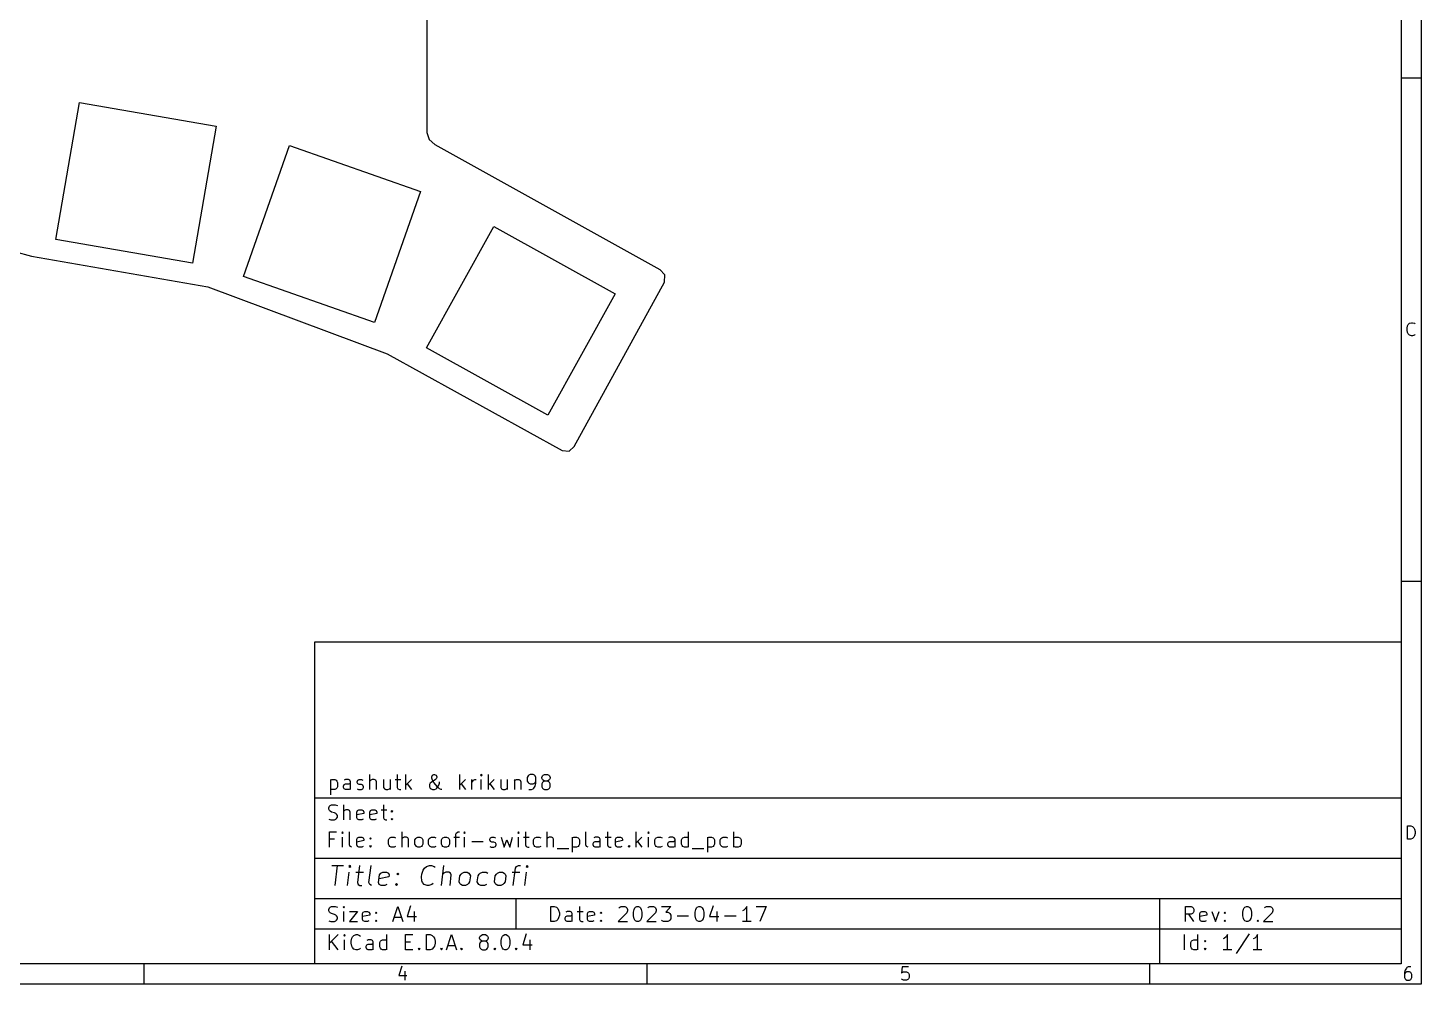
# Model space of a CAD drawing. Extents: x 10 to 287, y 10 to 200.
# Drawn here: x 148.5 to 287, y 10 to 105 of the extents above; entities that cross this region are included whole.
import ezdxf

# ---------------------------------------------------------------- set-up
doc = ezdxf.new("R2010")
doc.units = 0

msp = doc.modelspace()

# ---------------------------------------------------------------- linework, layer by layer
at = {"layer": 'Layer 1'}
for p, q in [((287.002, 200.007), (287.002, 9.9998)), ((285.002, 198.007), (285.002, 11.9998)), ((188.12, 155.707), (188.134, 94.612)), ((188.12, 155.707), (188.134, 94.612)), ((287.002, 100.007), (285.002, 100.007)), ((151.246, 83.9807), (153.595, 97.5794)), ((151.246, 83.9807), (153.595, 97.5794)), ((153.595, 97.5794), (167.194, 95.2305)), ((153.595, 97.5794), (167.194, 95.2305)), ((167.194, 95.2305), (164.845, 81.6318)), ((167.194, 95.2305), (164.845, 81.6318)), ((188.132, 94.6119), (188.357168, 93.899035)), ((188.132, 94.6119), (188.357168, 93.899035)), ((169.914, 80.3041), (174.498, 93.3206)), ((169.914, 80.3041), (174.498, 93.3206)), ((174.498, 93.3206), (187.514, 88.7368)), ((174.498, 93.3206), (187.514, 88.7368)), ((188.357168, 93.899035), (188.92, 93.407)), ((188.357168, 93.899035), (188.92, 93.407)), ((188.92, 93.407), (211.32, 81.007)), ((188.92, 93.407), (211.32, 81.007)), ((114.77, 91.6079), (148.84, 82.3169)), ((114.77, 91.6079), (148.84, 82.3169)), ((187.514, 88.7368), (182.931, 75.7203)), ((187.514, 88.7368), (182.931, 75.7203)), ((188.104, 73.2112), (194.795, 85.2809)), ((188.104, 73.2112), (194.795, 85.2809)), ((194.795, 85.2809), (206.864, 78.5906)), ((194.795, 85.2809), (206.864, 78.5906)), ((164.845, 81.6318), (151.246, 83.9807)), ((164.845, 81.6318), (151.246, 83.9807)), ((148.84, 82.3169), (166.359, 79.2846)), ((148.84, 82.3169), (166.359, 79.2846)), ((211.804547, 80.46265), (211.32, 81.007)), ((211.804547, 80.46265), (211.32, 81.007)), ((211.756, 79.7355), (211.804547, 80.46265)), ((211.756, 79.7355), (211.804547, 80.46265)), ((166.359, 79.2846), (184.2, 72.607)), ((166.359, 79.2846), (184.2, 72.607)), ((182.931, 75.7203), (169.914, 80.3041)), ((182.931, 75.7203), (169.914, 80.3041)), ((202.8, 63.407), (211.759, 79.7341)), ((202.8, 63.407), (211.759, 79.7341)), ((206.864, 78.5906), (200.174, 66.5208)), ((206.864, 78.5906), (200.174, 66.5208)), ((285.6, 75.1563), (285.662, 75.4039)), ((285.6, 74.9705), (285.6, 75.1563)), ((285.662, 74.7229), (285.6, 74.9705)), ((285.662, 75.4039), (285.724, 75.5277)), ((285.724, 75.5277), (285.847, 75.6515)), ((285.847, 75.6515), (286.033, 75.7134)), ((286.033, 75.7134), (286.157, 75.7134)), ((286.157, 75.7134), (286.343, 75.6515)), ((286.343, 75.6515), (286.405, 75.5896)), ((285.724, 74.5991), (285.662, 74.7229)), ((285.847, 74.4753), (285.724, 74.5991)), ((286.033, 74.4134), (285.847, 74.4753)), ((286.157, 74.4134), (286.033, 74.4134)), ((286.343, 74.4753), (286.157, 74.4134)), ((286.405, 74.5372), (286.343, 74.4753)), ((184.2, 72.607), (201.6, 63.007)), ((184.2, 72.607), (201.6, 63.007)), ((200.174, 66.5208), (188.104, 73.2112)), ((200.174, 66.5208), (188.104, 73.2112)), ((201.6, 63.007), (202.282846, 62.958461)), ((201.6, 63.007), (202.282846, 62.958461)), ((202.282846, 62.958461), (202.8, 63.407)), ((202.282846, 62.958461), (202.8, 63.407)), ((287.002, 50.007), (285.002, 50.007)), ((177.002, 43.9998), (285.002, 43.9998)), ((177.002, 11.9998), (177.002, 43.9998)), ((285.002, 43.9998), (285.002, 11.9998)), ((182.485, 29.3215), (182.485, 30.8215)), ((185.2, 30.8215), (185.2, 29.5358)), ((186.057, 29.3215), (186.057, 30.8215)), ((188.628, 30.6072), (188.7, 30.75)), ((188.628, 30.4643), (188.628, 30.6072)), ((188.7, 30.75), (188.842, 30.8215)), ((188.842, 30.8215), (188.914, 30.8215)), ((188.914, 30.8215), (189.057, 30.75)), ((189.057, 30.75), (189.128, 30.6072)), ((189.128, 30.5358), (189.057, 30.3929)), ((189.128, 30.6072), (189.128, 30.5358)), ((191.414, 29.3215), (191.414, 30.8215)), ((193.557, 30.8215), (193.485, 30.75)), ((193.485, 30.75), (193.557, 30.6786)), ((193.628, 30.75), (193.557, 30.8215)), ((193.557, 30.8215), (193.557, 30.6786)), ((193.557, 30.6786), (193.628, 30.75)), ((194.271, 29.3215), (194.271, 30.8215)), ((198.2, 30.6786), (198.128, 30.5358)), ((198.128, 30.5358), (198.128, 30.1786)), ((198.271, 30.75), (198.2, 30.6786)), ((198.414, 30.8215), (198.271, 30.75)), ((198.7, 30.8215), (198.414, 30.8215)), ((198.842, 30.75), (198.7, 30.8215)), ((198.914, 30.6786), (198.842, 30.75)), ((198.985, 30.5358), (198.914, 30.6786)), ((198.985, 29.9643), (198.985, 30.5358)), ((199.557, 30.5358), (199.628, 30.6786)), ((199.557, 30.4643), (199.557, 30.5358)), ((199.628, 30.6786), (199.7, 30.75)), ((199.7, 30.75), (199.842, 30.8215)), ((199.842, 30.8215), (200.128, 30.8215)), ((200.128, 30.8215), (200.271, 30.75)), ((200.271, 30.75), (200.342, 30.6786)), ((200.342, 30.6786), (200.414, 30.5358)), ((200.414, 30.5358), (200.414, 30.4643)), ((178.557, 30.3215), (178.557, 28.8215)), ((178.557, 30.25), (178.7, 30.3215)), ((178.7, 29.3215), (178.557, 29.3929)), ((178.7, 30.3215), (178.985, 30.3215)), ((178.985, 29.3215), (178.7, 29.3215)), ((178.985, 30.3215), (179.128, 30.25)), ((179.128, 29.3929), (178.985, 29.3215)), ((179.128, 30.25), (179.2, 30.1786)), ((179.2, 29.4643), (179.128, 29.3929)), ((179.2, 30.1786), (179.271, 30.0358)), ((179.271, 29.6072), (179.2, 29.4643)), ((179.271, 30.0358), (179.271, 29.6072)), ((179.842, 29.6786), (179.914, 29.8215)), ((179.842, 29.5358), (179.842, 29.6786)), ((179.914, 29.3929), (179.842, 29.5358)), ((180.057, 30.3215), (179.914, 30.25)), ((179.914, 29.8215), (180.057, 29.8929)), ((180.057, 29.3215), (179.914, 29.3929)), ((180.342, 30.3215), (180.057, 30.3215)), ((180.057, 29.8929), (180.414, 29.8929)), ((180.414, 29.3215), (180.057, 29.3215)), ((180.485, 30.25), (180.342, 30.3215)), ((180.414, 29.8929), (180.557, 29.9643)), ((180.557, 29.3929), (180.414, 29.3215)), ((180.557, 30.1072), (180.485, 30.25)), ((180.557, 29.3215), (180.557, 30.1072)), ((181.2, 30.1072), (181.271, 30.25)), ((181.2, 30.0358), (181.2, 30.1072)), ((181.271, 29.8929), (181.2, 30.0358)), ((181.2, 29.3929), (181.342, 29.3215)), ((181.271, 30.25), (181.414, 30.3215)), ((181.414, 29.8215), (181.271, 29.8929)), ((181.342, 29.3215), (181.628, 29.3215)), ((181.414, 30.3215), (181.628, 30.3215)), ((181.628, 29.8215), (181.414, 29.8215)), ((181.628, 30.3215), (181.771, 30.25)), ((181.771, 29.75), (181.628, 29.8215)), ((181.628, 29.3215), (181.771, 29.3929)), ((181.842, 29.6072), (181.771, 29.75)), ((181.771, 29.3929), (181.842, 29.5358)), ((181.842, 29.5358), (181.842, 29.6072)), ((182.557, 30.25), (182.485, 30.1786)), ((182.7, 30.3215), (182.557, 30.25)), ((182.914, 30.3215), (182.7, 30.3215)), ((183.057, 30.25), (182.914, 30.3215)), ((183.128, 30.1072), (183.057, 30.25)), ((183.128, 29.3215), (183.128, 30.1072)), ((183.842, 30.3215), (183.842, 29.5358)), ((183.842, 29.5358), (183.914, 29.3929)), ((183.914, 29.3929), (184.057, 29.3215)), ((184.057, 29.3215), (184.271, 29.3215)), ((184.271, 29.3215), (184.414, 29.3929)), ((184.414, 29.3929), (184.485, 29.4643)), ((184.485, 30.3215), (184.485, 29.3215)), ((184.985, 30.3215), (185.557, 30.3215)), ((185.2, 29.5358), (185.271, 29.3929)), ((185.271, 29.3929), (185.414, 29.3215)), ((185.414, 29.3215), (185.557, 29.3215)), ((186.628, 30.3215), (186.057, 29.75)), ((186.2, 29.8929), (186.628, 29.3215)), ((188.485, 29.9643), (188.414, 29.8215)), ((188.414, 29.8215), (188.414, 29.6072)), ((188.414, 29.6072), (188.485, 29.4643)), ((188.557, 30.0358), (188.485, 29.9643)), ((188.485, 29.4643), (188.557, 29.3929)), ((188.985, 30.3215), (188.557, 30.0358)), ((188.557, 29.3929), (188.7, 29.3215)), ((188.7, 30.25), (188.628, 30.4643)), ((188.842, 30.0358), (188.7, 30.25)), ((188.7, 29.3215), (188.914, 29.3215)), ((189.2, 29.6072), (188.842, 30.0358)), ((188.914, 29.3215), (189.057, 29.3929)), ((189.057, 30.3929), (188.985, 30.3215)), ((189.057, 29.3929), (189.128, 29.4643)), ((189.128, 29.4643), (189.342, 29.75)), ((189.414, 29.3929), (189.2, 29.6072)), ((189.342, 29.75), (189.414, 29.9643)), ((189.414, 29.9643), (189.414, 30.1072)), ((189.557, 29.3215), (189.414, 29.3929)), ((189.628, 29.3215), (189.557, 29.3215)), ((191.985, 30.3215), (191.414, 29.75)), ((191.557, 29.8929), (191.985, 29.3215)), ((192.628, 29.3215), (192.628, 30.3215)), ((192.628, 30.0358), (192.7, 30.1786)), ((192.7, 30.1786), (192.771, 30.25)), ((192.771, 30.25), (192.914, 30.3215)), ((192.914, 30.3215), (193.057, 30.3215)), ((193.557, 29.3215), (193.557, 30.3215)), ((194.842, 30.3215), (194.271, 29.75)), ((194.414, 29.8929), (194.842, 29.3215)), ((195.485, 30.3215), (195.485, 29.5358)), ((195.485, 29.5358), (195.557, 29.3929)), ((195.557, 29.3929), (195.7, 29.3215)), ((195.7, 29.3215), (195.914, 29.3215)), ((195.914, 29.3215), (196.057, 29.3929)), ((196.057, 29.3929), (196.128, 29.4643)), ((196.128, 30.3215), (196.128, 29.3215)), ((196.842, 30.3215), (196.842, 29.3215)), ((196.842, 30.1786), (196.914, 30.25)), ((196.914, 30.25), (197.057, 30.3215)), ((197.057, 30.3215), (197.271, 30.3215)), ((197.271, 30.3215), (197.414, 30.25)), ((197.414, 30.25), (197.485, 30.1072)), ((197.485, 30.1072), (197.485, 29.3215)), ((198.128, 30.1786), (198.2, 30.0358)), ((198.2, 30.0358), (198.271, 29.9643)), ((198.271, 29.9643), (198.414, 29.8929)), ((198.271, 29.3215), (198.557, 29.3215)), ((198.414, 29.8929), (198.7, 29.8929)), ((198.557, 29.3215), (198.7, 29.3929)), ((198.7, 29.8929), (198.842, 29.9643)), ((198.7, 29.3929), (198.771, 29.4643)), ((198.771, 29.4643), (198.914, 29.6786)), ((198.842, 29.9643), (198.914, 30.0358)), ((198.914, 30.0358), (198.985, 30.1786)), ((198.914, 29.6786), (198.985, 29.9643)), ((199.628, 30.3215), (199.557, 30.4643)), ((199.628, 30.0358), (199.557, 29.8929)), ((199.557, 29.8929), (199.557, 29.6072)), ((199.557, 29.6072), (199.628, 29.4643)), ((199.7, 30.25), (199.628, 30.3215)), ((199.7, 30.1072), (199.628, 30.0358)), ((199.628, 29.4643), (199.7, 29.3929)), ((199.842, 30.1786), (199.7, 30.25)), ((199.842, 30.1786), (199.7, 30.1072)), ((199.7, 29.3929), (199.842, 29.3215)), ((200.128, 30.1786), (199.842, 30.1786)), ((199.842, 29.3215), (200.128, 29.3215)), ((200.271, 30.25), (200.128, 30.1786)), ((200.271, 30.1072), (200.128, 30.1786)), ((200.128, 29.3215), (200.271, 29.3929)), ((200.342, 30.3215), (200.271, 30.25)), ((200.342, 30.0358), (200.271, 30.1072)), ((200.271, 29.3929), (200.342, 29.4643)), ((200.414, 30.4643), (200.342, 30.3215)), ((200.414, 29.8929), (200.342, 30.0358)), ((200.342, 29.4643), (200.414, 29.6072)), ((200.414, 29.6072), (200.414, 29.8929)), ((177.002, 28.4998), (285.002, 28.4998)), ((178.458, 27.6708), (178.53, 27.7422)), ((178.53, 27.7422), (178.672, 27.8137)), ((178.672, 27.8137), (179.03, 27.8137)), ((179.03, 27.8137), (179.244, 27.7422)), ((179.887, 26.3137), (179.887, 27.8137)), ((183.815, 27.8137), (183.815, 26.528)), ((178.387, 27.528), (178.458, 27.6708)), ((178.387, 27.3851), (178.387, 27.528)), ((178.458, 27.2422), (178.387, 27.3851)), ((178.387, 26.3851), (178.601, 26.3137)), ((178.53, 27.1708), (178.458, 27.2422)), ((178.672, 27.0994), (178.53, 27.1708)), ((178.958, 27.028), (178.672, 27.0994)), ((179.101, 26.9565), (178.958, 27.028)), ((178.958, 26.3137), (179.101, 26.3851)), ((179.172, 26.8851), (179.101, 26.9565)), ((179.101, 26.3851), (179.172, 26.4565)), ((179.244, 26.7422), (179.172, 26.8851)), ((179.172, 26.4565), (179.244, 26.5994)), ((179.244, 26.5994), (179.244, 26.7422)), ((179.958, 27.2422), (179.887, 27.1708)), ((180.101, 27.3137), (179.958, 27.2422)), ((180.315, 27.3137), (180.101, 27.3137)), ((180.458, 27.2422), (180.315, 27.3137)), ((180.53, 27.0994), (180.458, 27.2422)), ((180.53, 26.3137), (180.53, 27.0994)), ((181.172, 27.0994), (181.244, 27.2422)), ((181.172, 26.528), (181.172, 27.0994)), ((181.887, 26.9565), (181.172, 26.8137)), ((181.244, 26.3851), (181.172, 26.528)), ((181.244, 27.2422), (181.387, 27.3137)), ((181.387, 26.3137), (181.244, 26.3851)), ((181.387, 27.3137), (181.672, 27.3137)), ((181.672, 27.3137), (181.815, 27.2422)), ((181.815, 26.3851), (181.672, 26.3137)), ((181.815, 27.2422), (181.887, 27.0994)), ((181.887, 27.0994), (181.887, 26.9565)), ((182.458, 27.0994), (182.53, 27.2422)), ((182.458, 26.528), (182.458, 27.0994)), ((183.172, 26.9565), (182.458, 26.8137)), ((182.53, 26.3851), (182.458, 26.528)), ((182.53, 27.2422), (182.672, 27.3137)), ((182.672, 26.3137), (182.53, 26.3851)), ((182.672, 27.3137), (182.958, 27.3137)), ((182.958, 27.3137), (183.101, 27.2422)), ((183.101, 26.3851), (182.958, 26.3137)), ((183.101, 27.2422), (183.172, 27.0994)), ((183.172, 27.0994), (183.172, 26.9565)), ((183.601, 27.3137), (184.172, 27.3137)), ((183.815, 26.528), (183.887, 26.3851)), ((183.887, 26.3851), (184.03, 26.3137)), ((184.601, 27.1708), (184.672, 27.2422)), ((184.672, 27.0994), (184.601, 27.1708)), ((184.601, 26.3851), (184.672, 26.4565)), ((184.672, 26.3137), (184.601, 26.3851)), ((184.672, 27.2422), (184.744, 27.1708)), ((184.672, 27.2422), (184.672, 27.0994)), ((184.744, 27.1708), (184.672, 27.0994)), ((184.672, 26.4565), (184.744, 26.3851)), ((184.672, 26.4565), (184.672, 26.3137)), ((184.744, 26.3851), (184.672, 26.3137)), ((178.458, 23.6137), (178.458, 25.1137)), ((178.458, 25.1137), (179.172, 25.1137)), ((178.601, 26.3137), (178.958, 26.3137)), ((179.744, 25.1137), (179.672, 25.0422)), ((179.672, 25.0422), (179.744, 24.9708)), ((179.815, 25.0422), (179.744, 25.1137)), ((179.744, 25.1137), (179.744, 24.9708)), ((179.744, 24.9708), (179.815, 25.0422)), ((180.458, 23.828), (180.458, 25.1137)), ((181.672, 26.3137), (181.387, 26.3137)), ((182.958, 26.3137), (182.672, 26.3137)), ((184.03, 26.3137), (184.172, 26.3137)), ((185.672, 23.6137), (185.672, 25.1137)), ((191.03, 24.8994), (191.101, 25.0422)), ((191.101, 25.0422), (191.244, 25.1137)), ((191.244, 25.1137), (191.387, 25.1137)), ((191.887, 25.1137), (191.815, 25.0422)), ((191.815, 25.0422), (191.887, 24.9708)), ((191.958, 25.0422), (191.887, 25.1137)), ((191.887, 25.1137), (191.887, 24.9708)), ((191.887, 24.9708), (191.958, 25.0422)), ((197.244, 25.1137), (197.172, 25.0422)), ((197.172, 25.0422), (197.244, 24.9708)), ((197.315, 25.0422), (197.244, 25.1137)), ((197.244, 25.1137), (197.244, 24.9708)), ((197.244, 24.9708), (197.315, 25.0422)), ((197.958, 25.1137), (197.958, 23.828)), ((200.101, 23.6137), (200.101, 25.1137)), ((203.958, 23.828), (203.958, 25.1137)), ((206.101, 25.1137), (206.101, 23.828)), ((208.958, 23.6137), (208.958, 25.1137)), ((210.172, 25.1137), (210.101, 25.0422)), ((210.101, 25.0422), (210.172, 24.9708)), ((210.244, 25.0422), (210.172, 25.1137)), ((210.172, 25.1137), (210.172, 24.9708)), ((210.172, 24.9708), (210.244, 25.0422)), ((214.172, 23.6137), (214.172, 25.1137)), ((218.672, 23.6137), (218.672, 25.1137)), ((285.662, 24.4134), (285.662, 25.7134)), ((285.662, 25.7134), (285.971, 25.7134)), ((285.971, 25.7134), (286.157, 25.6515)), ((286.157, 25.6515), (286.281, 25.5277)), ((286.281, 25.5277), (286.343, 25.4039)), ((286.343, 25.4039), (286.405, 25.1563)), ((286.405, 24.9705), (286.343, 24.7229)), ((286.405, 25.1563), (286.405, 24.9705)), ((178.958, 24.3994), (178.458, 24.3994)), ((179.744, 23.6137), (179.744, 24.6137)), ((180.53, 23.6851), (180.458, 23.828)), ((180.672, 23.6137), (180.53, 23.6851)), ((181.172, 24.3994), (181.244, 24.5422)), ((181.172, 23.828), (181.172, 24.3994)), ((181.887, 24.2565), (181.172, 24.1137)), ((181.244, 23.6851), (181.172, 23.828)), ((181.244, 24.5422), (181.387, 24.6137)), ((181.387, 23.6137), (181.244, 23.6851)), ((181.387, 24.6137), (181.672, 24.6137)), ((181.672, 23.6137), (181.387, 23.6137)), ((181.672, 24.6137), (181.815, 24.5422)), ((181.815, 23.6851), (181.672, 23.6137)), ((181.815, 24.5422), (181.887, 24.3994)), ((181.887, 24.3994), (181.887, 24.2565)), ((182.458, 24.4708), (182.53, 24.5422)), ((182.53, 24.3994), (182.458, 24.4708)), ((182.458, 23.6851), (182.53, 23.7565)), ((182.53, 23.6137), (182.458, 23.6851)), ((182.53, 24.5422), (182.601, 24.4708)), ((182.53, 24.5422), (182.53, 24.3994)), ((182.601, 24.4708), (182.53, 24.3994)), ((182.53, 23.7565), (182.601, 23.6851)), ((182.53, 23.7565), (182.53, 23.6137)), ((182.601, 23.6851), (182.53, 23.6137)), ((184.315, 24.328), (184.387, 24.4708)), ((184.315, 23.8994), (184.315, 24.328)), ((184.387, 23.7565), (184.315, 23.8994)), ((184.387, 24.4708), (184.458, 24.5422)), ((184.458, 23.6851), (184.387, 23.7565)), ((184.458, 24.5422), (184.601, 24.6137)), ((184.601, 23.6137), (184.458, 23.6851)), ((184.601, 24.6137), (184.887, 24.6137)), ((184.887, 23.6137), (184.601, 23.6137)), ((184.887, 24.6137), (185.03, 24.5422)), ((185.03, 23.6851), (184.887, 23.6137)), ((185.744, 24.5422), (185.672, 24.4708)), ((185.887, 24.6137), (185.744, 24.5422)), ((186.101, 24.6137), (185.887, 24.6137)), ((186.244, 24.5422), (186.101, 24.6137)), ((186.315, 24.3994), (186.244, 24.5422)), ((186.315, 23.6137), (186.315, 24.3994)), ((186.958, 24.328), (187.03, 24.4708)), ((186.958, 23.8994), (186.958, 24.328)), ((187.03, 23.7565), (186.958, 23.8994)), ((187.03, 24.4708), (187.101, 24.5422)), ((187.101, 23.6851), (187.03, 23.7565)), ((187.101, 24.5422), (187.244, 24.6137)), ((187.244, 23.6137), (187.101, 23.6851)), ((187.244, 24.6137), (187.458, 24.6137)), ((187.458, 23.6137), (187.244, 23.6137)), ((187.458, 24.6137), (187.601, 24.5422)), ((187.601, 23.6851), (187.458, 23.6137)), ((187.601, 24.5422), (187.672, 24.4708)), ((187.672, 23.7565), (187.601, 23.6851)), ((187.672, 24.4708), (187.744, 24.328)), ((187.744, 23.8994), (187.672, 23.7565)), ((187.744, 24.328), (187.744, 23.8994)), ((188.315, 24.328), (188.387, 24.4708)), ((188.315, 23.8994), (188.315, 24.328)), ((188.387, 23.7565), (188.315, 23.8994)), ((188.387, 24.4708), (188.458, 24.5422)), ((188.458, 23.6851), (188.387, 23.7565)), ((188.458, 24.5422), (188.601, 24.6137)), ((188.601, 23.6137), (188.458, 23.6851)), ((188.601, 24.6137), (188.887, 24.6137)), ((188.887, 23.6137), (188.601, 23.6137)), ((188.887, 24.6137), (189.03, 24.5422)), ((189.03, 23.6851), (188.887, 23.6137)), ((189.601, 24.328), (189.672, 24.4708)), ((189.601, 23.8994), (189.601, 24.328)), ((189.672, 23.7565), (189.601, 23.8994)), ((189.672, 24.4708), (189.744, 24.5422)), ((189.744, 23.6851), (189.672, 23.7565)), ((189.744, 24.5422), (189.887, 24.6137)), ((189.887, 23.6137), (189.744, 23.6851)), ((189.887, 24.6137), (190.101, 24.6137)), ((190.101, 23.6137), (189.887, 23.6137)), ((190.101, 24.6137), (190.244, 24.5422)), ((190.244, 23.6851), (190.101, 23.6137)), ((190.244, 24.5422), (190.315, 24.4708)), ((190.315, 23.7565), (190.244, 23.6851)), ((190.315, 24.4708), (190.387, 24.328)), ((190.387, 23.8994), (190.315, 23.7565)), ((190.387, 24.328), (190.387, 23.8994)), ((190.815, 24.6137), (191.387, 24.6137)), ((191.03, 23.6137), (191.03, 24.8994)), ((191.887, 23.6137), (191.887, 24.6137)), ((192.601, 24.1851), (193.744, 24.1851)), ((194.387, 24.3994), (194.458, 24.5422)), ((194.387, 24.328), (194.387, 24.3994)), ((194.458, 24.1851), (194.387, 24.328)), ((194.387, 23.6851), (194.53, 23.6137)), ((194.458, 24.5422), (194.601, 24.6137)), ((194.601, 24.1137), (194.458, 24.1851)), ((194.53, 23.6137), (194.815, 23.6137)), ((194.601, 24.6137), (194.815, 24.6137)), ((194.815, 24.1137), (194.601, 24.1137)), ((194.815, 24.6137), (194.958, 24.5422)), ((194.958, 24.0422), (194.815, 24.1137)), ((194.815, 23.6137), (194.958, 23.6851)), ((195.03, 23.8994), (194.958, 24.0422)), ((194.958, 23.6851), (195.03, 23.828)), ((195.03, 23.828), (195.03, 23.8994)), ((195.53, 24.6137), (195.815, 23.6137)), ((195.815, 23.6137), (196.101, 24.328)), ((196.101, 24.328), (196.387, 23.6137)), ((196.387, 23.6137), (196.672, 24.6137)), ((197.244, 23.6137), (197.244, 24.6137)), ((197.744, 24.6137), (198.315, 24.6137)), ((197.958, 23.828), (198.03, 23.6851)), ((198.03, 23.6851), (198.172, 23.6137)), ((198.172, 23.6137), (198.315, 23.6137)), ((198.744, 24.328), (198.815, 24.4708)), ((198.744, 23.8994), (198.744, 24.328)), ((198.815, 23.7565), (198.744, 23.8994)), ((198.815, 24.4708), (198.887, 24.5422)), ((198.887, 23.6851), (198.815, 23.7565)), ((198.887, 24.5422), (199.03, 24.6137)), ((199.03, 23.6137), (198.887, 23.6851)), ((199.03, 24.6137), (199.315, 24.6137)), ((199.315, 23.6137), (199.03, 23.6137)), ((199.315, 24.6137), (199.458, 24.5422)), ((199.458, 23.6851), (199.315, 23.6137)), ((200.172, 24.5422), (200.101, 24.4708)), ((200.315, 24.6137), (200.172, 24.5422)), ((200.53, 24.6137), (200.315, 24.6137)), ((200.672, 24.5422), (200.53, 24.6137)), ((200.744, 24.3994), (200.672, 24.5422)), ((200.744, 23.6137), (200.744, 24.3994)), ((202.601, 24.6137), (202.601, 23.1137)), ((202.601, 24.5422), (202.744, 24.6137)), ((202.744, 23.6137), (202.601, 23.6851)), ((202.744, 24.6137), (203.03, 24.6137)), ((203.03, 23.6137), (202.744, 23.6137)), ((203.03, 24.6137), (203.172, 24.5422)), ((203.172, 23.6851), (203.03, 23.6137)), ((203.172, 24.5422), (203.244, 24.4708)), ((203.244, 23.7565), (203.172, 23.6851)), ((203.244, 24.4708), (203.315, 24.328)), ((203.315, 23.8994), (203.244, 23.7565)), ((203.315, 24.328), (203.315, 23.8994)), ((204.03, 23.6851), (203.958, 23.828)), ((204.172, 23.6137), (204.03, 23.6851)), ((204.672, 23.9708), (204.744, 24.1137)), ((204.672, 23.828), (204.672, 23.9708)), ((204.744, 23.6851), (204.672, 23.828)), ((204.887, 24.6137), (204.744, 24.5422)), ((204.744, 24.1137), (204.887, 24.1851)), ((204.887, 23.6137), (204.744, 23.6851)), ((205.172, 24.6137), (204.887, 24.6137)), ((204.887, 24.1851), (205.244, 24.1851)), ((205.244, 23.6137), (204.887, 23.6137)), ((205.315, 24.5422), (205.172, 24.6137)), ((205.244, 24.1851), (205.387, 24.2565)), ((205.387, 23.6851), (205.244, 23.6137)), ((205.387, 24.3994), (205.315, 24.5422)), ((205.387, 23.6137), (205.387, 24.3994)), ((205.887, 24.6137), (206.458, 24.6137)), ((206.101, 23.828), (206.172, 23.6851)), ((206.172, 23.6851), (206.315, 23.6137)), ((206.315, 23.6137), (206.458, 23.6137)), ((206.887, 24.3994), (206.958, 24.5422)), ((206.887, 23.828), (206.887, 24.3994)), ((207.601, 24.2565), (206.887, 24.1137)), ((206.958, 23.6851), (206.887, 23.828)), ((206.958, 24.5422), (207.101, 24.6137)), ((207.101, 23.6137), (206.958, 23.6851)), ((207.101, 24.6137), (207.387, 24.6137)), ((207.387, 23.6137), (207.101, 23.6137)), ((207.387, 24.6137), (207.53, 24.5422)), ((207.53, 23.6851), (207.387, 23.6137)), ((207.53, 24.5422), (207.601, 24.3994)), ((207.601, 24.3994), (207.601, 24.2565)), ((208.172, 23.6851), (208.244, 23.7565)), ((208.244, 23.6137), (208.172, 23.6851)), ((208.244, 23.7565), (208.315, 23.6851)), ((208.244, 23.7565), (208.244, 23.6137)), ((208.315, 23.6851), (208.244, 23.6137)), ((209.53, 24.6137), (208.958, 24.0422)), ((209.101, 24.1851), (209.53, 23.6137)), ((210.172, 23.6137), (210.172, 24.6137)), ((210.815, 24.328), (210.887, 24.4708)), ((210.815, 23.8994), (210.815, 24.328)), ((210.887, 23.7565), (210.815, 23.8994)), ((210.887, 24.4708), (210.958, 24.5422)), ((210.958, 23.6851), (210.887, 23.7565)), ((210.958, 24.5422), (211.101, 24.6137)), ((211.101, 23.6137), (210.958, 23.6851)), ((211.101, 24.6137), (211.387, 24.6137)), ((211.387, 23.6137), (211.101, 23.6137)), ((211.387, 24.6137), (211.53, 24.5422)), ((211.53, 23.6851), (211.387, 23.6137)), ((212.101, 23.9708), (212.172, 24.1137)), ((212.101, 23.828), (212.101, 23.9708)), ((212.172, 23.6851), (212.101, 23.828)), ((212.315, 24.6137), (212.172, 24.5422)), ((212.172, 24.1137), (212.315, 24.1851)), ((212.315, 23.6137), (212.172, 23.6851)), ((212.601, 24.6137), (212.315, 24.6137)), ((212.315, 24.1851), (212.672, 24.1851)), ((212.672, 23.6137), (212.315, 23.6137)), ((212.744, 24.5422), (212.601, 24.6137)), ((212.672, 24.1851), (212.815, 24.2565)), ((212.815, 23.6851), (212.672, 23.6137)), ((212.815, 24.3994), (212.744, 24.5422)), ((212.815, 23.6137), (212.815, 24.3994)), ((213.458, 24.328), (213.53, 24.4708)), ((213.458, 23.8994), (213.458, 24.328)), ((213.53, 23.7565), (213.458, 23.8994)), ((213.53, 24.4708), (213.601, 24.5422)), ((213.601, 23.6851), (213.53, 23.7565)), ((213.601, 24.5422), (213.744, 24.6137)), ((213.744, 23.6137), (213.601, 23.6851)), ((213.744, 24.6137), (214.03, 24.6137)), ((214.03, 23.6137), (213.744, 23.6137)), ((214.03, 24.6137), (214.172, 24.5422)), ((214.172, 23.6851), (214.03, 23.6137)), ((216.03, 24.6137), (216.03, 23.1137)), ((216.03, 24.5422), (216.172, 24.6137)), ((216.172, 23.6137), (216.03, 23.6851)), ((216.172, 24.6137), (216.458, 24.6137)), ((216.458, 23.6137), (216.172, 23.6137)), ((216.458, 24.6137), (216.601, 24.5422)), ((216.601, 23.6851), (216.458, 23.6137)), ((216.601, 24.5422), (216.672, 24.4708)), ((216.672, 23.7565), (216.601, 23.6851)), ((216.672, 24.4708), (216.744, 24.328)), ((216.744, 23.8994), (216.672, 23.7565)), ((216.744, 24.328), (216.744, 23.8994)), ((217.315, 24.328), (217.387, 24.4708)), ((217.315, 23.8994), (217.315, 24.328)), ((217.387, 23.7565), (217.315, 23.8994)), ((217.387, 24.4708), (217.458, 24.5422)), ((217.458, 23.6851), (217.387, 23.7565)), ((217.458, 24.5422), (217.601, 24.6137)), ((217.601, 23.6137), (217.458, 23.6851)), ((217.601, 24.6137), (217.887, 24.6137)), ((217.887, 23.6137), (217.601, 23.6137)), ((217.887, 24.6137), (218.03, 24.5422)), ((218.03, 23.6851), (217.887, 23.6137)), ((218.672, 24.5422), (218.815, 24.6137)), ((218.815, 23.6137), (218.672, 23.6851)), ((218.815, 24.6137), (219.101, 24.6137)), ((219.101, 23.6137), (218.815, 23.6137)), ((219.101, 24.6137), (219.244, 24.5422)), ((219.244, 23.6851), (219.101, 23.6137)), ((219.244, 24.5422), (219.315, 24.4708)), ((219.315, 23.7565), (219.244, 23.6851)), ((219.315, 24.4708), (219.387, 24.328)), ((219.387, 23.8994), (219.315, 23.7565)), ((219.387, 24.328), (219.387, 23.8994)), ((285.971, 24.4134), (285.662, 24.4134)), ((286.157, 24.4753), (285.971, 24.4134)), ((286.281, 24.5991), (286.157, 24.4753)), ((286.343, 24.7229), (286.281, 24.5991)), ((177.002, 22.4998), (285.002, 22.4998)), ((201.101, 23.4708), (202.244, 23.4708)), ((214.53, 23.4708), (215.672, 23.4708)), ((178.694, 21.7954), (179.837, 21.7954)), ((179.015, 19.7954), (179.265, 21.7954)), ((180.254, 19.7954), (180.42, 21.1287)), ((180.504, 21.7954), (180.396, 21.7001)), ((180.396, 21.7001), (180.48, 21.6049)), ((180.504, 21.7954), (180.48, 21.6049)), ((180.48, 21.6049), (180.587, 21.7001)), ((180.587, 21.7001), (180.504, 21.7954)), ((181.087, 21.1287), (181.849, 21.1287)), ((181.456, 21.7954), (181.242, 20.0811)), ((182.384, 20.0811), (182.599, 21.7954)), ((183.337, 20.0811), (183.432, 20.843)), ((183.432, 20.843), (183.551, 21.0335)), ((183.551, 21.0335), (183.754, 21.1287)), ((183.754, 21.1287), (184.134, 21.1287)), ((184.134, 21.1287), (184.313, 21.0335)), ((184.313, 21.0335), (184.384, 20.843)), ((184.384, 20.843), (184.361, 20.6525)), ((185.158, 20.9382), (185.265, 21.0335)), ((185.242, 20.843), (185.158, 20.9382)), ((185.265, 21.0335), (185.242, 20.843)), ((185.349, 20.9382), (185.242, 20.843)), ((185.265, 21.0335), (185.349, 20.9382)), ((187.599, 20.6525), (187.634, 20.9382)), ((187.634, 20.9382), (187.777, 21.3192)), ((187.777, 21.3192), (187.896, 21.5096)), ((187.896, 21.5096), (188.111, 21.7001)), ((188.111, 21.7001), (188.408, 21.7954)), ((188.408, 21.7954), (188.599, 21.7954)), ((188.599, 21.7954), (188.873, 21.7001)), ((188.873, 21.7001), (188.956, 21.6049)), ((189.587, 19.7954), (189.837, 21.7954)), ((189.837, 21.0335), (189.73, 20.9382)), ((190.039, 21.1287), (189.837, 21.0335)), ((190.325, 21.1287), (190.039, 21.1287)), ((190.504, 21.0335), (190.325, 21.1287)), ((190.444, 19.7954), (190.575, 20.843)), ((190.575, 20.843), (190.504, 21.0335)), ((191.42, 20.7477), (191.539, 20.9382)), ((191.539, 20.9382), (191.646, 21.0335)), ((191.646, 21.0335), (191.849, 21.1287)), ((191.849, 21.1287), (192.134, 21.1287)), ((192.134, 21.1287), (192.313, 21.0335)), ((192.313, 21.0335), (192.396, 20.9382)), ((192.396, 20.9382), (192.468, 20.7477)), ((193.23, 20.7477), (193.349, 20.9382)), ((193.349, 20.9382), (193.456, 21.0335)), ((193.456, 21.0335), (193.658, 21.1287)), ((193.658, 21.1287), (194.039, 21.1287)), ((194.039, 21.1287), (194.218, 21.0335)), ((194.944, 20.7477), (195.063, 20.9382)), ((195.063, 20.9382), (195.17, 21.0335)), ((195.17, 21.0335), (195.373, 21.1287)), ((195.373, 21.1287), (195.658, 21.1287)), ((195.658, 21.1287), (195.837, 21.0335)), ((195.837, 21.0335), (195.92, 20.9382)), ((195.92, 20.9382), (195.992, 20.7477)), ((196.611, 21.1287), (197.373, 21.1287)), ((196.73, 19.7954), (196.944, 21.5096)), ((196.944, 21.5096), (197.063, 21.7001)), ((197.063, 21.7001), (197.265, 21.7954)), ((197.265, 21.7954), (197.456, 21.7954)), ((197.873, 19.7954), (198.039, 21.1287)), ((198.123, 21.7954), (198.015, 21.7001)), ((198.015, 21.7001), (198.099, 21.6049)), ((198.123, 21.7954), (198.099, 21.6049)), ((198.099, 21.6049), (198.206, 21.7001)), ((198.206, 21.7001), (198.123, 21.7954)), ((181.242, 20.0811), (181.313, 19.8906)), ((181.313, 19.8906), (181.492, 19.7954)), ((181.492, 19.7954), (181.682, 19.7954)), ((182.456, 19.8906), (182.384, 20.0811)), ((182.634, 19.7954), (182.456, 19.8906)), ((183.408, 19.8906), (183.337, 20.0811)), ((184.361, 20.6525), (183.384, 20.462)), ((183.587, 19.7954), (183.408, 19.8906)), ((183.968, 19.7954), (183.587, 19.7954)), ((184.17, 19.8906), (183.968, 19.7954)), ((185.027, 19.8906), (185.134, 19.9858)), ((185.111, 19.7954), (185.027, 19.8906)), ((185.134, 19.9858), (185.111, 19.7954)), ((185.218, 19.8906), (185.111, 19.7954)), ((185.134, 19.9858), (185.218, 19.8906)), ((187.646, 20.2716), (187.599, 20.6525)), ((187.718, 20.0811), (187.646, 20.2716)), ((187.884, 19.8906), (187.718, 20.0811)), ((188.158, 19.7954), (187.884, 19.8906)), ((188.349, 19.7954), (188.158, 19.7954)), ((188.646, 19.8906), (188.349, 19.7954)), ((188.754, 19.9858), (188.646, 19.8906)), ((191.349, 20.1763), (191.42, 20.7477)), ((191.42, 19.9858), (191.349, 20.1763)), ((191.504, 19.8906), (191.42, 19.9858)), ((191.682, 19.7954), (191.504, 19.8906)), ((191.968, 19.7954), (191.682, 19.7954)), ((192.17, 19.8906), (191.968, 19.7954)), ((192.277, 19.9858), (192.17, 19.8906)), ((192.396, 20.1763), (192.277, 19.9858)), ((192.468, 20.7477), (192.396, 20.1763)), ((193.158, 20.1763), (193.23, 20.7477)), ((193.23, 19.9858), (193.158, 20.1763)), ((193.313, 19.8906), (193.23, 19.9858)), ((193.492, 19.7954), (193.313, 19.8906)), ((193.873, 19.7954), (193.492, 19.7954)), ((194.075, 19.8906), (193.873, 19.7954)), ((194.873, 20.1763), (194.944, 20.7477)), ((194.944, 19.9858), (194.873, 20.1763)), ((195.027, 19.8906), (194.944, 19.9858)), ((195.206, 19.7954), (195.027, 19.8906)), ((195.492, 19.7954), (195.206, 19.7954)), ((195.694, 19.8906), (195.492, 19.7954)), ((195.801, 19.9858), (195.694, 19.8906)), ((195.92, 20.1763), (195.801, 19.9858)), ((195.992, 20.7477), (195.92, 20.1763)), ((177.002, 18.4998), (285.002, 18.4998)), ((197.002, 18.4998), (197.002, 15.4998)), ((261.002, 18.4998), (261.002, 11.9998)), ((178.387, 17.428), (178.458, 17.5708)), ((178.387, 17.2851), (178.387, 17.428)), ((178.458, 17.1422), (178.387, 17.2851)), ((178.458, 17.5708), (178.53, 17.6422)), ((178.53, 17.0708), (178.458, 17.1422)), ((178.53, 17.6422), (178.672, 17.7137)), ((178.672, 16.9994), (178.53, 17.0708)), ((178.672, 17.7137), (179.03, 17.7137)), ((178.958, 16.928), (178.672, 16.9994)), ((179.101, 16.8565), (178.958, 16.928)), ((179.03, 17.7137), (179.244, 17.6422)), ((179.172, 16.7851), (179.101, 16.8565)), ((179.244, 16.6422), (179.172, 16.7851)), ((179.244, 16.4994), (179.244, 16.6422)), ((179.887, 17.7137), (179.815, 17.6422)), ((179.815, 17.6422), (179.887, 17.5708)), ((179.958, 17.6422), (179.887, 17.7137)), ((179.887, 17.7137), (179.887, 17.5708)), ((179.887, 17.5708), (179.958, 17.6422)), ((179.887, 16.2137), (179.887, 17.2137)), ((180.458, 17.2137), (181.244, 17.2137)), ((181.244, 17.2137), (180.458, 16.2137)), ((181.744, 16.9994), (181.815, 17.1422)), ((181.744, 16.428), (181.744, 16.9994)), ((182.458, 16.8565), (181.744, 16.7137)), ((181.815, 17.1422), (181.958, 17.2137)), ((181.958, 17.2137), (182.244, 17.2137)), ((182.244, 17.2137), (182.387, 17.1422)), ((182.387, 17.1422), (182.458, 16.9994)), ((182.458, 16.9994), (182.458, 16.8565)), ((183.03, 17.0708), (183.101, 17.1422)), ((183.101, 16.9994), (183.03, 17.0708)), ((183.101, 17.1422), (183.172, 17.0708)), ((183.101, 17.1422), (183.101, 16.9994)), ((183.172, 17.0708), (183.101, 16.9994)), ((184.744, 16.2137), (185.244, 17.7137)), ((184.887, 16.6422), (185.601, 16.6422)), ((185.244, 17.7137), (185.744, 16.2137)), ((186.53, 17.7851), (186.172, 16.7137)), ((186.172, 16.7137), (187.101, 16.7137)), ((186.887, 17.2137), (186.887, 16.2137)), ((200.458, 16.2137), (200.458, 17.7137)), ((200.458, 17.7137), (200.815, 17.7137)), ((200.815, 17.7137), (201.03, 17.6422)), ((201.03, 17.6422), (201.172, 17.4994)), ((201.172, 17.4994), (201.244, 17.3565)), ((201.244, 17.3565), (201.315, 17.0708)), ((201.315, 16.8565), (201.244, 16.5708)), ((201.315, 17.0708), (201.315, 16.8565)), ((201.887, 16.5708), (201.958, 16.7137)), ((202.101, 17.2137), (201.958, 17.1422)), ((201.958, 16.7137), (202.101, 16.7851)), ((202.387, 17.2137), (202.101, 17.2137)), ((202.101, 16.7851), (202.458, 16.7851)), ((202.53, 17.1422), (202.387, 17.2137)), ((202.458, 16.7851), (202.601, 16.8565)), ((202.601, 16.9994), (202.53, 17.1422)), ((202.601, 16.2137), (202.601, 16.9994)), ((203.101, 17.2137), (203.672, 17.2137)), ((203.315, 17.7137), (203.315, 16.428)), ((204.101, 16.9994), (204.172, 17.1422)), ((204.101, 16.428), (204.101, 16.9994)), ((204.815, 16.8565), (204.101, 16.7137)), ((204.172, 17.1422), (204.315, 17.2137)), ((204.315, 17.2137), (204.601, 17.2137)), ((204.601, 17.2137), (204.744, 17.1422)), ((204.744, 17.1422), (204.815, 16.9994)), ((204.815, 16.9994), (204.815, 16.8565)), ((205.387, 17.0708), (205.458, 17.1422)), ((205.458, 16.9994), (205.387, 17.0708)), ((205.458, 17.1422), (205.53, 17.0708)), ((205.458, 17.1422), (205.458, 16.9994)), ((205.53, 17.0708), (205.458, 16.9994)), ((208.03, 17.0708), (207.172, 16.2137)), ((207.244, 17.5708), (207.315, 17.6422)), ((207.315, 17.6422), (207.458, 17.7137)), ((207.458, 17.7137), (207.815, 17.7137)), ((207.815, 17.7137), (207.958, 17.6422)), ((207.958, 17.6422), (208.03, 17.5708)), ((208.03, 17.5708), (208.101, 17.428)), ((208.101, 17.2851), (208.03, 17.0708)), ((208.101, 17.428), (208.101, 17.2851)), ((208.672, 17.1422), (208.744, 17.428)), ((208.672, 16.7851), (208.672, 17.1422)), ((208.744, 16.4994), (208.672, 16.7851)), ((208.744, 17.428), (208.815, 17.5708)), ((208.815, 17.5708), (208.887, 17.6422)), ((208.887, 17.6422), (209.03, 17.7137)), ((209.03, 17.7137), (209.172, 17.7137)), ((209.172, 17.7137), (209.315, 17.6422)), ((209.315, 17.6422), (209.387, 17.5708)), ((209.387, 17.5708), (209.458, 17.428)), ((209.458, 17.428), (209.53, 17.1422)), ((209.53, 16.7851), (209.458, 16.4994)), ((209.53, 17.1422), (209.53, 16.7851)), ((210.887, 17.0708), (210.03, 16.2137)), ((210.101, 17.5708), (210.172, 17.6422)), ((210.172, 17.6422), (210.315, 17.7137)), ((210.315, 17.7137), (210.672, 17.7137)), ((210.672, 17.7137), (210.815, 17.6422)), ((210.815, 17.6422), (210.887, 17.5708)), ((210.887, 17.5708), (210.958, 17.428)), ((210.958, 17.2851), (210.887, 17.0708)), ((210.958, 17.428), (210.958, 17.2851)), ((211.458, 17.7137), (212.387, 17.7137)), ((212.387, 17.7137), (211.887, 17.1422)), ((211.887, 17.1422), (212.101, 17.1422)), ((212.101, 17.1422), (212.244, 17.0708)), ((212.244, 17.0708), (212.315, 16.9994)), ((212.315, 16.9994), (212.387, 16.8565)), ((212.387, 16.8565), (212.387, 16.4994)), ((213.03, 16.7851), (214.172, 16.7851)), ((214.815, 17.1422), (214.887, 17.428)), ((214.815, 16.7851), (214.815, 17.1422)), ((214.887, 16.4994), (214.815, 16.7851)), ((214.887, 17.428), (214.958, 17.5708)), ((214.958, 17.5708), (215.03, 17.6422)), ((215.03, 17.6422), (215.172, 17.7137)), ((215.172, 17.7137), (215.315, 17.7137)), ((215.315, 17.7137), (215.458, 17.6422)), ((215.458, 17.6422), (215.53, 17.5708)), ((215.53, 17.5708), (215.601, 17.428)), ((215.601, 17.428), (215.672, 17.1422)), ((215.672, 16.7851), (215.601, 16.4994)), ((215.672, 17.1422), (215.672, 16.7851)), ((216.601, 17.7851), (216.244, 16.7137)), ((216.244, 16.7137), (217.172, 16.7137)), ((216.958, 17.2137), (216.958, 16.2137)), ((217.744, 16.7851), (218.887, 16.7851)), ((219.672, 17.3565), (219.53, 17.2851)), ((219.815, 17.4994), (219.672, 17.3565)), ((219.958, 17.7137), (219.815, 17.4994)), ((219.958, 16.2137), (219.958, 17.7137)), ((220.887, 17.7137), (221.887, 17.7137)), ((221.887, 17.7137), (221.244, 16.2137)), ((263.557, 16.2215), (263.557, 17.7215)), ((263.557, 17.7215), (264.128, 17.7215)), ((264.128, 16.9358), (263.557, 16.9358)), ((264.414, 16.2215), (263.914, 16.9358)), ((264.128, 17.7215), (264.271, 17.65)), ((264.271, 17.0072), (264.128, 16.9358)), ((264.271, 17.65), (264.342, 17.5786)), ((264.342, 17.0786), (264.271, 17.0072)), ((264.342, 17.5786), (264.414, 17.4358)), ((264.414, 17.2215), (264.342, 17.0786)), ((264.414, 17.4358), (264.414, 17.2215)), ((264.985, 17.0072), (265.057, 17.15)), ((264.985, 16.4358), (264.985, 17.0072)), ((265.7, 16.8643), (264.985, 16.7215)), ((265.057, 17.15), (265.2, 17.2215)), ((265.2, 17.2215), (265.485, 17.2215)), ((265.485, 17.2215), (265.628, 17.15)), ((265.628, 17.15), (265.7, 17.0072)), ((265.7, 17.0072), (265.7, 16.8643)), ((266.2, 17.2215), (266.557, 16.2215)), ((266.557, 16.2215), (266.914, 17.2215)), ((267.414, 17.0786), (267.485, 17.15)), ((267.485, 17.0072), (267.414, 17.0786)), ((267.485, 17.15), (267.557, 17.0786)), ((267.485, 17.15), (267.485, 17.0072)), ((267.557, 17.0786), (267.485, 17.0072)), ((269.271, 17.15), (269.342, 17.4358)), ((269.271, 16.7929), (269.271, 17.15)), ((269.342, 16.5072), (269.271, 16.7929)), ((269.342, 17.4358), (269.414, 17.5786)), ((269.414, 17.5786), (269.485, 17.65)), ((269.485, 17.65), (269.628, 17.7215)), ((269.628, 17.7215), (269.771, 17.7215)), ((269.771, 17.7215), (269.914, 17.65)), ((269.914, 17.65), (269.985, 17.5786)), ((269.985, 17.5786), (270.057, 17.4358)), ((270.057, 17.4358), (270.128, 17.15)), ((270.128, 16.7929), (270.057, 16.5072)), ((270.128, 17.15), (270.128, 16.7929)), ((272.2, 17.0786), (271.342, 16.2215)), ((271.414, 17.5786), (271.485, 17.65)), ((271.485, 17.65), (271.628, 17.7215)), ((271.628, 17.7215), (271.985, 17.7215)), ((271.985, 17.7215), (272.128, 17.65)), ((272.128, 17.65), (272.2, 17.5786)), ((272.2, 17.5786), (272.271, 17.4358)), ((272.271, 17.2929), (272.2, 17.0786)), ((272.271, 17.4358), (272.271, 17.2929)), ((177.002, 15.4998), (285.002, 15.4998)), ((178.387, 16.2851), (178.601, 16.2137)), ((178.601, 16.2137), (178.958, 16.2137)), ((178.958, 16.2137), (179.101, 16.2851)), ((179.101, 16.2851), (179.172, 16.3565)), ((179.172, 16.3565), (179.244, 16.4994)), ((180.458, 16.2137), (181.244, 16.2137)), ((181.815, 16.2851), (181.744, 16.428)), ((181.958, 16.2137), (181.815, 16.2851)), ((182.244, 16.2137), (181.958, 16.2137)), ((182.387, 16.2851), (182.244, 16.2137)), ((183.03, 16.2851), (183.101, 16.3565)), ((183.101, 16.2137), (183.03, 16.2851)), ((183.101, 16.3565), (183.172, 16.2851)), ((183.101, 16.3565), (183.101, 16.2137)), ((183.172, 16.2851), (183.101, 16.2137)), ((200.815, 16.2137), (200.458, 16.2137)), ((201.03, 16.2851), (200.815, 16.2137)), ((201.172, 16.428), (201.03, 16.2851)), ((201.244, 16.5708), (201.172, 16.428)), ((201.887, 16.428), (201.887, 16.5708)), ((201.958, 16.2851), (201.887, 16.428)), ((202.101, 16.2137), (201.958, 16.2851)), ((202.458, 16.2137), (202.101, 16.2137)), ((202.601, 16.2851), (202.458, 16.2137)), ((203.315, 16.428), (203.387, 16.2851)), ((203.387, 16.2851), (203.53, 16.2137)), ((203.53, 16.2137), (203.672, 16.2137)), ((204.172, 16.2851), (204.101, 16.428)), ((204.315, 16.2137), (204.172, 16.2851)), ((204.601, 16.2137), (204.315, 16.2137)), ((204.744, 16.2851), (204.601, 16.2137)), ((205.387, 16.2851), (205.458, 16.3565)), ((205.458, 16.2137), (205.387, 16.2851)), ((205.458, 16.3565), (205.53, 16.2851)), ((205.458, 16.3565), (205.458, 16.2137)), ((205.53, 16.2851), (205.458, 16.2137)), ((207.172, 16.2137), (208.101, 16.2137)), ((208.815, 16.3565), (208.744, 16.4994)), ((208.887, 16.2851), (208.815, 16.3565)), ((209.03, 16.2137), (208.887, 16.2851)), ((209.172, 16.2137), (209.03, 16.2137)), ((209.315, 16.2851), (209.172, 16.2137)), ((209.387, 16.3565), (209.315, 16.2851)), ((209.458, 16.4994), (209.387, 16.3565)), ((210.03, 16.2137), (210.958, 16.2137)), ((211.53, 16.2851), (211.458, 16.3565)), ((211.672, 16.2137), (211.53, 16.2851)), ((212.101, 16.2137), (211.672, 16.2137)), ((212.244, 16.2851), (212.101, 16.2137)), ((212.315, 16.3565), (212.244, 16.2851)), ((212.387, 16.4994), (212.315, 16.3565)), ((214.958, 16.3565), (214.887, 16.4994)), ((215.03, 16.2851), (214.958, 16.3565)), ((215.172, 16.2137), (215.03, 16.2851)), ((215.315, 16.2137), (215.172, 16.2137)), ((215.458, 16.2851), (215.315, 16.2137)), ((215.53, 16.3565), (215.458, 16.2851)), ((215.601, 16.4994), (215.53, 16.3565)), ((220.387, 16.2137), (219.53, 16.2137)), ((265.057, 16.2929), (264.985, 16.4358)), ((265.2, 16.2215), (265.057, 16.2929)), ((265.485, 16.2215), (265.2, 16.2215)), ((265.628, 16.2929), (265.485, 16.2215)), ((267.414, 16.2929), (267.485, 16.3643)), ((267.485, 16.2215), (267.414, 16.2929)), ((267.485, 16.3643), (267.557, 16.2929)), ((267.485, 16.3643), (267.485, 16.2215)), ((267.557, 16.2929), (267.485, 16.2215)), ((269.414, 16.3643), (269.342, 16.5072)), ((269.485, 16.2929), (269.414, 16.3643)), ((269.628, 16.2215), (269.485, 16.2929)), ((269.771, 16.2215), (269.628, 16.2215)), ((269.914, 16.2929), (269.771, 16.2215)), ((269.985, 16.3643), (269.914, 16.2929)), ((270.057, 16.5072), (269.985, 16.3643)), ((270.7, 16.2929), (270.771, 16.3643)), ((270.771, 16.2215), (270.7, 16.2929)), ((270.771, 16.3643), (270.842, 16.2929)), ((270.771, 16.3643), (270.771, 16.2215)), ((270.842, 16.2929), (270.771, 16.2215)), ((271.342, 16.2215), (272.271, 16.2215)), ((178.458, 13.4137), (178.458, 14.9137)), ((179.315, 14.9137), (178.458, 14.0565)), ((179.315, 13.4137), (178.672, 14.2708)), ((179.958, 14.9137), (179.887, 14.8422)), ((179.887, 14.8422), (179.958, 14.7708)), ((180.03, 14.8422), (179.958, 14.9137)), ((179.958, 14.9137), (179.958, 14.7708)), ((179.958, 14.7708), (180.03, 14.8422)), ((179.958, 13.4137), (179.958, 14.4137)), ((180.601, 14.2708), (180.672, 14.5565)), ((180.601, 14.0565), (180.601, 14.2708)), ((180.672, 13.7708), (180.601, 14.0565)), ((180.672, 14.5565), (180.744, 14.6994)), ((180.744, 14.6994), (180.887, 14.8422)), ((180.887, 14.8422), (181.101, 14.9137)), ((181.101, 14.9137), (181.244, 14.9137)), ((181.244, 14.9137), (181.458, 14.8422)), ((181.458, 14.8422), (181.53, 14.7708)), ((182.101, 13.7708), (182.172, 13.9137)), ((182.315, 14.4137), (182.172, 14.3422)), ((182.172, 13.9137), (182.315, 13.9851)), ((182.601, 14.4137), (182.315, 14.4137)), ((182.315, 13.9851), (182.672, 13.9851)), ((182.744, 14.3422), (182.601, 14.4137)), ((182.672, 13.9851), (182.815, 14.0565)), ((182.815, 14.1994), (182.744, 14.3422)), ((182.815, 13.4137), (182.815, 14.1994)), ((183.458, 14.128), (183.53, 14.2708)), ((183.458, 13.6994), (183.458, 14.128)), ((183.53, 14.2708), (183.601, 14.3422)), ((183.601, 14.3422), (183.744, 14.4137)), ((183.744, 14.4137), (184.03, 14.4137)), ((184.03, 14.4137), (184.172, 14.3422)), ((184.172, 13.4137), (184.172, 14.9137)), ((186.03, 13.4137), (186.03, 14.9137)), ((186.03, 14.9137), (186.744, 14.9137)), ((186.03, 14.1994), (186.53, 14.1994)), ((188.101, 13.4137), (188.101, 14.9137)), ((188.101, 14.9137), (188.458, 14.9137)), ((188.458, 14.9137), (188.672, 14.8422)), ((188.672, 14.8422), (188.815, 14.6994)), ((188.815, 14.6994), (188.887, 14.5565)), ((188.887, 14.5565), (188.958, 14.2708)), ((188.958, 14.0565), (188.887, 13.7708)), ((188.958, 14.2708), (188.958, 14.0565)), ((190.101, 13.4137), (190.601, 14.9137)), ((190.601, 14.9137), (191.101, 13.4137)), ((193.387, 14.628), (193.458, 14.7708)), ((193.387, 14.5565), (193.387, 14.628)), ((193.458, 14.4137), (193.387, 14.5565)), ((193.458, 14.128), (193.387, 13.9851)), ((193.387, 13.9851), (193.387, 13.6994)), ((193.458, 14.7708), (193.53, 14.8422)), ((193.53, 14.3422), (193.458, 14.4137)), ((193.53, 14.1994), (193.458, 14.128)), ((193.53, 14.8422), (193.672, 14.9137)), ((193.672, 14.2708), (193.53, 14.3422)), ((193.672, 14.2708), (193.53, 14.1994)), ((193.672, 14.9137), (193.958, 14.9137)), ((193.958, 14.2708), (193.672, 14.2708)), ((193.958, 14.9137), (194.101, 14.8422)), ((194.101, 14.3422), (193.958, 14.2708)), ((194.101, 14.1994), (193.958, 14.2708)), ((194.101, 14.8422), (194.172, 14.7708)), ((194.172, 14.4137), (194.101, 14.3422)), ((194.172, 14.128), (194.101, 14.1994)), ((194.172, 14.7708), (194.244, 14.628)), ((194.244, 14.5565), (194.172, 14.4137)), ((194.244, 13.9851), (194.172, 14.128)), ((194.244, 14.628), (194.244, 14.5565)), ((194.244, 13.6994), (194.244, 13.9851)), ((195.53, 14.3422), (195.601, 14.628)), ((195.53, 13.9851), (195.53, 14.3422)), ((195.601, 13.6994), (195.53, 13.9851)), ((195.601, 14.628), (195.672, 14.7708)), ((195.672, 14.7708), (195.744, 14.8422)), ((195.744, 14.8422), (195.887, 14.9137)), ((195.887, 14.9137), (196.03, 14.9137)), ((196.03, 14.9137), (196.172, 14.8422)), ((196.172, 14.8422), (196.244, 14.7708)), ((196.244, 14.7708), (196.315, 14.628)), ((196.315, 14.628), (196.387, 14.3422)), ((196.387, 13.9851), (196.315, 13.6994)), ((196.387, 14.3422), (196.387, 13.9851)), ((198.03, 14.9851), (197.672, 13.9137)), ((197.672, 13.9137), (198.601, 13.9137)), ((198.387, 14.4137), (198.387, 13.4137)), ((263.458, 13.4137), (263.458, 14.9137)), ((264.101, 14.128), (264.172, 14.2708)), ((264.101, 13.6994), (264.101, 14.128)), ((264.172, 14.2708), (264.244, 14.3422)), ((264.244, 14.3422), (264.387, 14.4137)), ((264.387, 14.4137), (264.672, 14.4137)), ((264.672, 14.4137), (264.815, 14.3422)), ((264.815, 13.4137), (264.815, 14.9137)), ((265.458, 14.2708), (265.529, 14.3422)), ((265.529, 14.1994), (265.458, 14.2708)), ((265.529, 14.3422), (265.601, 14.2708)), ((265.529, 14.3422), (265.529, 14.1994)), ((265.601, 14.2708), (265.529, 14.1994)), ((267.458, 14.5565), (267.315, 14.4851)), ((267.601, 14.6994), (267.458, 14.5565)), ((267.744, 14.9137), (267.601, 14.6994)), ((267.744, 13.4137), (267.744, 14.9137)), ((269.887, 14.9851), (268.601, 13.0565)), ((270.458, 14.5565), (270.315, 14.4851)), ((270.601, 14.6994), (270.458, 14.5565)), ((270.744, 14.9137), (270.601, 14.6994)), ((270.744, 13.4137), (270.744, 14.9137)), ((180.744, 13.628), (180.672, 13.7708)), ((180.887, 13.4851), (180.744, 13.628)), ((181.101, 13.4137), (180.887, 13.4851)), ((181.244, 13.4137), (181.101, 13.4137)), ((181.458, 13.4851), (181.244, 13.4137)), ((181.53, 13.5565), (181.458, 13.4851)), ((182.101, 13.628), (182.101, 13.7708)), ((182.172, 13.4851), (182.101, 13.628)), ((182.315, 13.4137), (182.172, 13.4851)), ((182.672, 13.4137), (182.315, 13.4137)), ((182.815, 13.4851), (182.672, 13.4137)), ((183.53, 13.5565), (183.458, 13.6994)), ((183.601, 13.4851), (183.53, 13.5565)), ((183.744, 13.4137), (183.601, 13.4851)), ((184.03, 13.4137), (183.744, 13.4137)), ((184.172, 13.4851), (184.03, 13.4137)), ((186.744, 13.4137), (186.03, 13.4137)), ((187.315, 13.4851), (187.387, 13.5565)), ((187.387, 13.4137), (187.315, 13.4851)), ((187.387, 13.5565), (187.458, 13.4851)), ((187.387, 13.5565), (187.387, 13.4137)), ((187.458, 13.4851), (187.387, 13.4137)), ((188.458, 13.4137), (188.101, 13.4137)), ((188.672, 13.4851), (188.458, 13.4137)), ((188.815, 13.628), (188.672, 13.4851)), ((188.887, 13.7708), (188.815, 13.628)), ((189.53, 13.4851), (189.601, 13.5565)), ((189.601, 13.4137), (189.53, 13.4851)), ((189.601, 13.5565), (189.672, 13.4851)), ((189.601, 13.5565), (189.601, 13.4137)), ((189.672, 13.4851), (189.601, 13.4137)), ((190.244, 13.8422), (190.958, 13.8422)), ((191.53, 13.4851), (191.601, 13.5565)), ((191.601, 13.4137), (191.53, 13.4851)), ((191.601, 13.5565), (191.672, 13.4851)), ((191.601, 13.5565), (191.601, 13.4137)), ((191.672, 13.4851), (191.601, 13.4137)), ((193.387, 13.6994), (193.458, 13.5565)), ((193.458, 13.5565), (193.53, 13.4851)), ((193.53, 13.4851), (193.672, 13.4137)), ((193.672, 13.4137), (193.958, 13.4137)), ((193.958, 13.4137), (194.101, 13.4851)), ((194.101, 13.4851), (194.172, 13.5565)), ((194.172, 13.5565), (194.244, 13.6994)), ((194.815, 13.4851), (194.887, 13.5565)), ((194.887, 13.4137), (194.815, 13.4851)), ((194.887, 13.5565), (194.958, 13.4851)), ((194.887, 13.5565), (194.887, 13.4137)), ((194.958, 13.4851), (194.887, 13.4137)), ((195.672, 13.5565), (195.601, 13.6994)), ((195.744, 13.4851), (195.672, 13.5565)), ((195.887, 13.4137), (195.744, 13.4851)), ((196.03, 13.4137), (195.887, 13.4137)), ((196.172, 13.4851), (196.03, 13.4137)), ((196.244, 13.5565), (196.172, 13.4851)), ((196.315, 13.6994), (196.244, 13.5565)), ((196.958, 13.4851), (197.03, 13.5565)), ((197.03, 13.4137), (196.958, 13.4851)), ((197.03, 13.5565), (197.101, 13.4851)), ((197.03, 13.5565), (197.03, 13.4137)), ((197.101, 13.4851), (197.03, 13.4137)), ((264.172, 13.5565), (264.101, 13.6994)), ((264.244, 13.4851), (264.172, 13.5565)), ((264.387, 13.4137), (264.244, 13.4851)), ((264.672, 13.4137), (264.387, 13.4137)), ((264.815, 13.4851), (264.672, 13.4137)), ((265.458, 13.4851), (265.529, 13.5565)), ((265.529, 13.4137), (265.458, 13.4851)), ((265.529, 13.5565), (265.601, 13.4851)), ((265.529, 13.5565), (265.529, 13.4137)), ((265.601, 13.4851), (265.529, 13.4137)), ((268.172, 13.4137), (267.315, 13.4137)), ((271.172, 13.4137), (270.315, 13.4137)), ((285.002, 11.9998), (12, 11.9998)), ((160, 11.9998), (160, 9.9998)), ((285.002, 11.9998), (177.002, 11.9998)), ((185.656, 11.7681), (185.346, 10.8395)), ((185.965, 11.2729), (185.965, 10.4062)), ((210, 11.9998), (210, 9.9998)), ((235.408, 11.7062), (235.346, 11.0871)), ((235.346, 11.0871), (235.408, 11.1491)), ((236.027, 11.7062), (235.408, 11.7062)), ((235.408, 11.1491), (235.532, 11.211)), ((235.532, 11.211), (235.841, 11.211)), ((235.841, 11.211), (235.965, 11.1491)), ((235.965, 11.1491), (236.027, 11.0871)), ((236.027, 11.0871), (236.089, 10.9633)), ((260, 11.9998), (260, 9.9998)), ((285.408, 11.3967), (285.346, 11.1491)), ((285.346, 11.1491), (285.346, 10.6538)), ((285.408, 11.0871), (285.346, 10.9633)), ((285.532, 11.5824), (285.408, 11.3967)), ((285.47, 11.1491), (285.408, 11.0871)), ((285.594, 11.211), (285.47, 11.1491)), ((285.594, 11.6443), (285.532, 11.5824)), ((285.718, 11.7062), (285.594, 11.6443)), ((285.841, 11.211), (285.594, 11.211)), ((285.965, 11.7062), (285.718, 11.7062)), ((285.965, 11.1491), (285.841, 11.211)), ((286.027, 11.0871), (285.965, 11.1491)), ((286.089, 10.9633), (286.027, 11.0871)), ((287.002, 9.9998), (10, 9.9998)), ((185.346, 10.8395), (186.151, 10.8395)), ((235.408, 10.4681), (235.346, 10.53)), ((235.532, 10.4062), (235.408, 10.4681)), ((235.841, 10.4062), (235.532, 10.4062)), ((235.965, 10.4681), (235.841, 10.4062)), ((236.027, 10.53), (235.965, 10.4681)), ((236.089, 10.6538), (236.027, 10.53)), ((236.089, 10.9633), (236.089, 10.6538)), ((285.346, 10.6538), (285.408, 10.53)), ((285.408, 10.53), (285.47, 10.4681)), ((285.47, 10.4681), (285.594, 10.4062)), ((285.594, 10.4062), (285.841, 10.4062)), ((285.841, 10.4062), (285.965, 10.4681)), ((285.965, 10.4681), (286.027, 10.53)), ((286.027, 10.53), (286.089, 10.6538)), ((286.089, 10.6538), (286.089, 10.9633))]:
    msp.add_line(p, q, dxfattribs=at)

doc.saveas('drawing.dxf')
